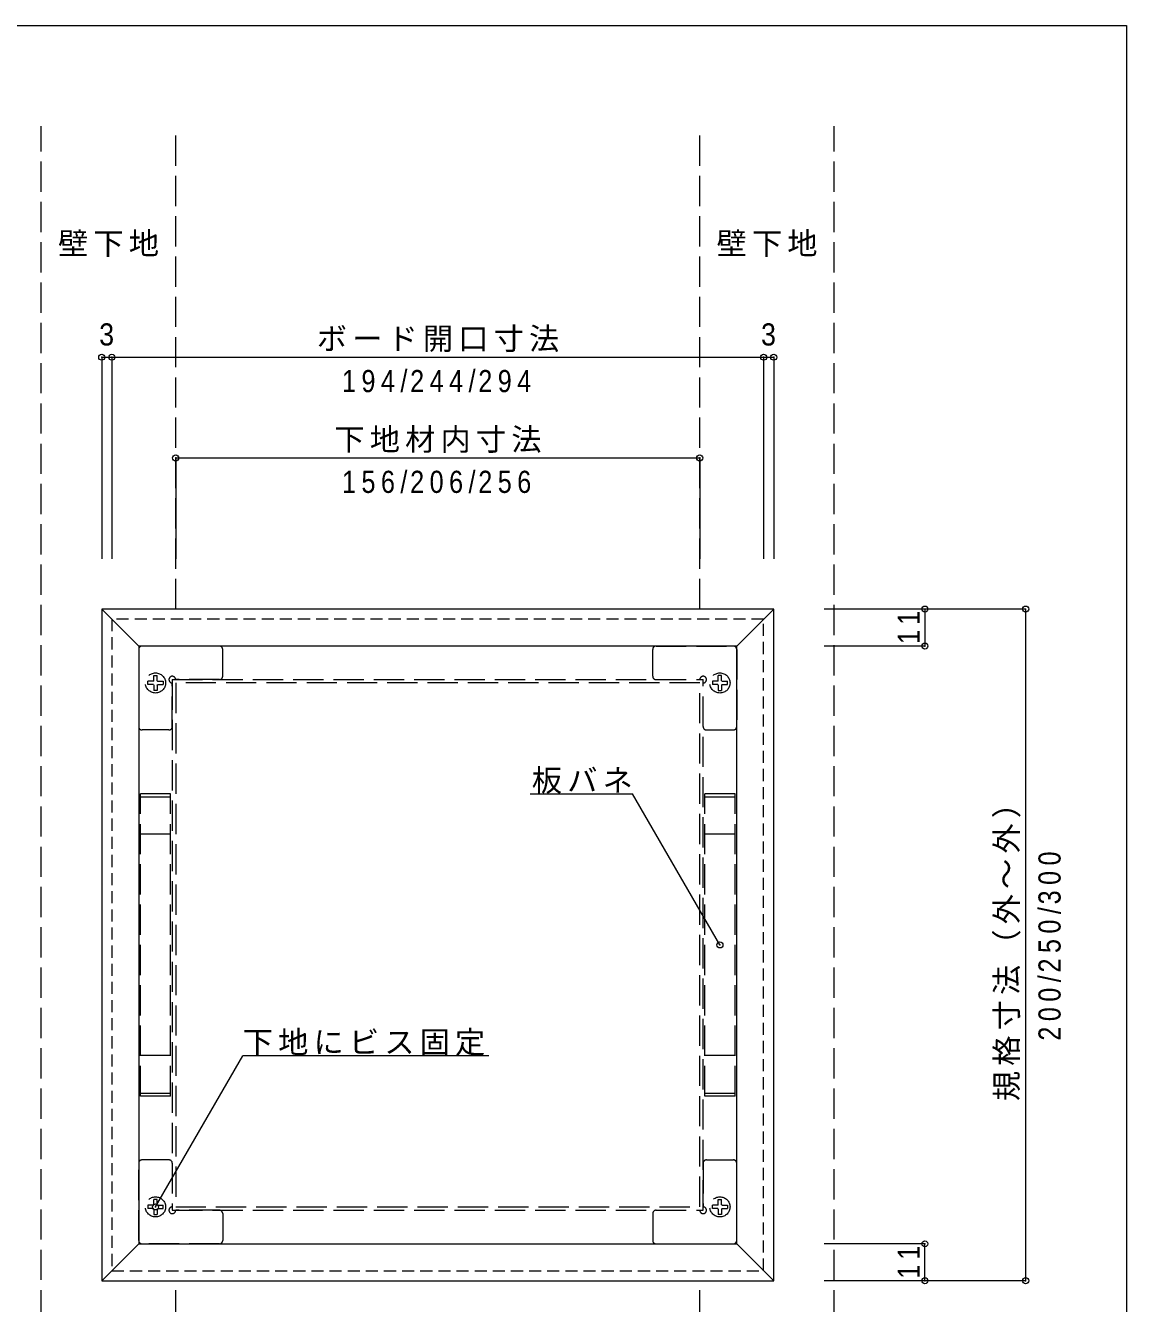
# Model space of a CAD drawing. Units: millimetres on the paper, with parts at other scales. Extents: x -141 to 141, y -98 to 98.
# Drawn here: x 31.8 to 141, y -29.3 to 97.5 of the extents above; entities that cross this region are included whole.
import ezdxf
from ezdxf.enums import TextEntityAlignment as Align

# ---------------------------------------------------------------- set-up
doc = ezdxf.new("R2010")
doc.units = ezdxf.units.MM
doc.header["$PDMODE"] = 32
doc.header["$PDSIZE"] = 0.6
doc.linetypes.add('DASHED1', pattern=[1.8, 1.2, -0.6])
doc.linetypes.add('DASHED3', pattern=[4, 3, -1])
for name, color, linetype, lineweight in [('3-0_ＫＢ製品', 2, 'Continuous', 9), ('3-1_躯体', 3, 'Continuous', 9), ('3-3_寸法', 4, 'Continuous', 9), ('3-4_引出線字', 4, 'Continuous', 9), ('3-8_他製品', 7, 'Continuous', 9), ('F-0_図面枠', 5, 'Continuous', 9)]:
    doc.layers.add(name, color=color, linetype=linetype, lineweight=lineweight)
doc.layers.add('3-5_文字', color=7, linetype='Continuous')
doc.styles.add('HGｺﾞｼｯｸM', font='')
doc.styles.get('HGｺﾞｼｯｸM').set_extended_font_data('HGｺﾞｼｯｸM')

msp = doc.modelspace()

# ---------------------------------------------------------------- linework, layer by layer
at = {"layer": '3-0_ＫＢ製品'}
for p, q in [((39.333, 39.583), (43, 35.917)), ((102.333, 35.917), (106, 39.583)), ((106, -27.083), (106, 39.583)), ((43, 35.917), (43, -23.417)), ((43, -23.417), (39.333, -27.083)), ((43, -23.417), (102.333, -23.417)), ((102.333, -23.417), (106, -27.083)), ((39.333, -27.083), (106, -27.083))]:
    msp.add_line(p, q, dxfattribs=at)
at = {"layer": '3-0_ＫＢ製品', "color": 7, "linetype": 'DASHED3'}
for p, q in [((44.5, 33), (44.833, 33)), ((44.5, 32.464), (44.5, 33)), ((44.833, 32.464), (44.833, 33)), ((100.833, 33), (100.5, 33)), ((100.5, 32.464), (100.5, 33)), ((100.833, 32.464), (100.833, 33)), ((43.917, 32.083), (43.917, 32.417)), ((44.453, 32.417), (43.917, 32.417)), ((44.453, 32.083), (43.917, 32.083)), ((44.5, 32.464), (44.453, 32.417)), ((44.453, 32.083), (44.5, 32.036)), ((44.5, 32.036), (44.5, 31.5)), ((44.833, 32.464), (44.88, 32.417)), ((44.833, 32.036), (44.88, 32.083)), ((44.833, 32.036), (44.833, 31.5)), ((44.88, 32.417), (45.417, 32.417)), ((44.88, 32.083), (45.417, 32.083)), ((45.417, 32.417), (45.417, 32.083)), ((99.917, 32.417), (99.917, 32.083)), ((100.453, 32.417), (99.917, 32.417)), ((100.453, 32.083), (99.917, 32.083)), ((100.5, 32.464), (100.453, 32.417)), ((100.5, 32.036), (100.453, 32.083)), ((100.5, 32.036), (100.5, 31.5)), ((100.833, 32.464), (100.88, 32.417)), ((100.88, 32.083), (100.833, 32.036)), ((100.833, 32.036), (100.833, 31.5)), ((100.88, 32.417), (101.417, 32.417)), ((100.88, 32.083), (101.417, 32.083)), ((101.417, 32.083), (101.417, 32.417)), ((44.833, 31.5), (44.5, 31.5)), ((100.5, 31.5), (100.833, 31.5)), ((44.833, -19), (44.5, -19)), ((44.5, -19.536), (44.5, -19)), ((44.833, -19.536), (44.833, -19)), ((100.5, -19), (100.833, -19)), ((100.5, -19.536), (100.5, -19)), ((100.833, -19.536), (100.833, -19)), ((43.917, -19.583), (43.917, -19.917)), ((44.453, -19.583), (43.917, -19.583)), ((44.453, -19.917), (43.917, -19.917)), ((44.453, -19.583), (44.5, -19.536)), ((44.5, -19.964), (44.453, -19.917)), ((44.5, -19.964), (44.5, -20.5)), ((44.833, -19.536), (44.88, -19.583)), ((44.833, -19.964), (44.88, -19.917)), ((44.833, -19.964), (44.833, -20.5)), ((44.88, -19.583), (45.417, -19.583)), ((44.88, -19.917), (45.417, -19.917)), ((45.417, -19.917), (45.417, -19.583)), ((99.917, -19.917), (99.917, -19.583)), ((100.453, -19.583), (99.917, -19.583)), ((100.453, -19.917), (99.917, -19.917)), ((100.5, -19.536), (100.453, -19.583)), ((100.5, -19.964), (100.453, -19.917)), ((100.5, -19.964), (100.5, -20.5)), ((100.88, -19.583), (100.833, -19.536)), ((100.833, -19.964), (100.88, -19.917)), ((100.833, -19.964), (100.833, -20.5)), ((100.88, -19.583), (101.417, -19.583)), ((100.88, -19.917), (101.417, -19.917)), ((101.417, -19.583), (101.417, -19.917)), ((44.5, -20.5), (44.833, -20.5)), ((100.833, -20.5), (100.5, -20.5))]:
    msp.add_line(p, q, dxfattribs=at)
at = {"layer": '3-0_ＫＢ製品', "linetype": 'DASHED3'}
for p, q in [((46.333, 32.583), (46.333, -20.083)), ((46.333, 32.583), (99, 32.583)), ((46.667, 32.25), (46.667, -19.75)), ((98.667, 32.25), (46.667, 32.25)), ((98.667, -19.75), (98.667, 32.25)), ((99, -20.083), (99, 32.583)), ((46.333, -20.083), (99, -20.083)), ((46.667, -19.75), (98.667, -19.75))]:
    msp.add_line(p, q, dxfattribs=at)
at = {"layer": '3-0_ＫＢ製品'}
for points in [[(106, 39.583), (39.333, 39.583), (39.333, -27.083)], [(102.333, -23.417), (102.333, 35.917), (43, 35.917)]]:
    msp.add_lwpolyline(points, dxfattribs=at)
at = {"layer": '3-0_ＫＢ製品', "color": 7, "linetype": 'DASHED3'}
for centre in [(44.667, 32.25), (100.667, 32.25), (44.667, -19.75), (100.667, -19.75)]:
    msp.add_circle(centre, 1, dxfattribs=at)
at = {"layer": '3-1_躯体', "linetype": 'DASHED1'}
for p, q in [((40.333, 38.583), (40.333, -26.083)), ((40.333, -26.083), (105, -26.083))]:
    msp.add_line(p, q, dxfattribs=at)
msp.add_lwpolyline([(105, -26.083), (105, 38.583), (40.333, 38.583)], dxfattribs=at)
at = {"layer": '3-3_寸法'}
for p, q in [((39.333, 64.583), (40.333, 64.583)), ((39.333, 64.583), (39.333, 44.583)), ((40.333, 64.583), (105, 64.583)), ((40.333, 64.583), (40.333, 44.583)), ((105, 64.583), (106, 64.583)), ((105, 64.583), (105, 44.583)), ((106, 64.583), (106, 44.583)), ((46.667, 54.583), (98.667, 54.583)), ((46.667, 54.583), (46.667, 44.583)), ((98.667, 54.583), (98.667, 44.583)), ((121, 39.583), (111, 39.583)), ((131, 39.583), (121, 39.583)), ((121, 39.583), (121, 35.917)), ((131, 39.583), (131, -27.083)), ((121, 35.917), (111, 35.917)), ((121, -23.417), (111, -23.417)), ((121, -27.083), (121, -23.417)), ((121, -27.083), (111, -27.083)), ((131, -27.083), (121, -27.083))]:
    msp.add_line(p, q, dxfattribs=at)
for p in [(39.333, 64.583), (40.333, 64.583), (105, 64.583), (106, 64.583), (46.667, 54.583), (98.667, 54.583), (121, 39.583), (131, 39.583), (121, 35.917), (121, -23.417), (121, -27.083), (131, -27.083)]:
    msp.add_point(p, dxfattribs=at)
at = {"layer": '3-4_引出線字'}
for p, q in [((81.823, 21.25), (92.006, 21.25)), ((100.667, 6.25), (92.006, 21.25)), ((44.667, -19.75), (53.327, -4.75)), ((77.744, -4.75), (53.327, -4.75))]:
    msp.add_line(p, q, dxfattribs=at)
for p in [(100.667, 6.25), (44.667, -19.75)]:
    msp.add_point(p, dxfattribs=at)
at = {"layer": '3-8_他製品', "linetype": 'DASHED3'}
for p, q in [((33.333, -75), (33.333, 87.5)), ((46.667, 39.583), (46.667, 87.5)), ((98.667, 39.583), (98.667, 87.5)), ((112, -75), (112, 87.5)), ((43, 35.583), (43, 27.917)), ((51, 35.917), (43.333, 35.917)), ((51.333, 32.917), (51.333, 35.583)), ((94, 32.917), (94, 35.583)), ((94.333, 35.917), (102, 35.917)), ((102.333, 35.583), (102.333, 27.917)), ((46.333, 27.917), (46.333, 32.25)), ((51, 32.583), (46.667, 32.583)), ((94.333, 32.583), (98.667, 32.583)), ((99, 27.917), (99, 32.25)), ((46, 27.583), (43.333, 27.583)), ((99.333, 27.583), (102, 27.583)), ((43.167, -8.75), (43.167, 21.25)), ((46.167, 21.25), (43.167, 21.25)), ((43.167, 20.955), (46.167, 20.955)), ((46.167, -8.75), (46.167, 21.25)), ((102.167, 21.25), (99.167, 21.25)), ((99.167, -8.75), (99.167, 21.25)), ((99.167, 20.955), (102.167, 20.955)), ((102.167, -8.75), (102.167, 21.25)), ((46.167, 17.228), (43.167, 17.228)), ((102.167, 17.228), (99.167, 17.228)), ((46.167, -4.728), (43.167, -4.728)), ((102.167, -4.728), (99.167, -4.728)), ((43.167, -8.455), (46.167, -8.455)), ((46.167, -8.75), (43.167, -8.75)), ((99.167, -8.455), (102.167, -8.455)), ((102.167, -8.75), (99.167, -8.75)), ((46, -15.083), (43.333, -15.083)), ((99.333, -15.083), (102, -15.083)), ((43, -23.083), (43, -15.417)), ((46.333, -15.417), (46.333, -19.75)), ((99, -15.417), (99, -19.75)), ((102.333, -23.083), (102.333, -15.417)), ((51, -20.083), (46.667, -20.083)), ((94.333, -20.083), (98.667, -20.083)), ((51.333, -20.417), (51.333, -23.083)), ((94, -20.417), (94, -23.083)), ((51, -23.417), (43.333, -23.417)), ((94.333, -23.417), (102, -23.417)), ((46.667, -75), (46.667, -27.083)), ((98.667, -75), (98.667, -27.083))]:
    msp.add_line(p, q, dxfattribs=at)
for centre, start, end in [((43.333, 35.583), 90, 180), ((51, 35.583), 0, 90), ((94.333, 35.583), 90, 180), ((102, 35.583), 0, 90), ((46.333, 32.583), 0, 270), ((51, 32.917), 270, 0), ((94.333, 32.917), 180, 270), ((99, 32.583), 270, 180), ((43.333, 27.917), 180, 270), ((46, 27.917), 270, 0), ((99.333, 27.917), 180, 270), ((102, 27.917), 270, 0), ((43.333, -15.417), 90, 180), ((46, -15.417), 0, 90), ((99.333, -15.417), 90, 180), ((102, -15.417), 360, 90), ((46.333, -20.083), 90, 360), ((51, -20.417), 0, 90), ((94.333, -20.417), 90, 180), ((99, -20.083), 180, 90), ((43.333, -23.083), 180, 270), ((51, -23.083), 270, 0), ((94.333, -23.083), 180, 270), ((102, -23.083), 270, 360)]:
    msp.add_arc(centre, 0.333, start, end, dxfattribs=at)
at = {"layer": 'F-0_図面枠'}
for p, q in [((-141, 97.5), (141, 97.5)), ((141, 97.5), (141, -97.5))]:
    msp.add_line(p, q, dxfattribs=at)

# ---------------------------------------------------------------- texts
at = {"layer": '3-3_寸法', "color": 7, "style": 'HGｺﾞｼｯｸM', "width": 0.9}
for p in [(39.083, 65.083), (104.75, 65.083)]:
    msp.add_text('3', height=2.199, dxfattribs=at).set_placement(p, align=Align.BOTTOM_LEFT)
at = {"layer": '3-3_寸法', "color": 7, "char_height": 2.199, "attachment_point": 7, "style": 'HGｺﾞｼｯｸM'}
for s, insert in [('\\T1.17;ボード開口寸法', (60.667, 65.083)), ('\\T1.39;\\W0.85;194/244/294', (63.167, 61.083)), ('\\T1.17;下地材内寸法', (62.417, 55.083)), ('\\T1.39;\\W0.85;156/206/256', (63.167, 51.083))]:
    msp.add_mtext(s, dxfattribs=dict(at, insert=insert))
at = {"layer": '3-3_寸法', "color": 7, "char_height": 2.199, "attachment_point": 7, "rotation": 90, "style": 'HGｺﾞｼｯｸM'}
for s, insert in [('\\T1.36;\\W0.85;11', (120.5, 36.125)), ('\\T1.17;規格寸法（外～外）', (130.5, -9.25)), ('\\T1.39;\\W0.85;200/250/300', (134.5, -3.25)), ('\\T1.36;\\W0.85;11', (120.5, -26.875))]:
    msp.add_mtext(s, dxfattribs=dict(at, insert=insert))
at = {"layer": '3-5_文字', "char_height": 2.199, "attachment_point": 7, "style": 'HGｺﾞｼｯｸM'}
for s, insert in [('\\T1.17;壁下地', (35, 74.542)), ('\\T1.17;壁下地', (100.333, 74.542)), ('\\T1.17;板バネ', (82.006, 21.25)), ('\\T1.17;下地にビス固定', (53.327, -4.75))]:
    msp.add_mtext(s, dxfattribs=dict(at, insert=insert))

doc.saveas('drawing.dxf')
